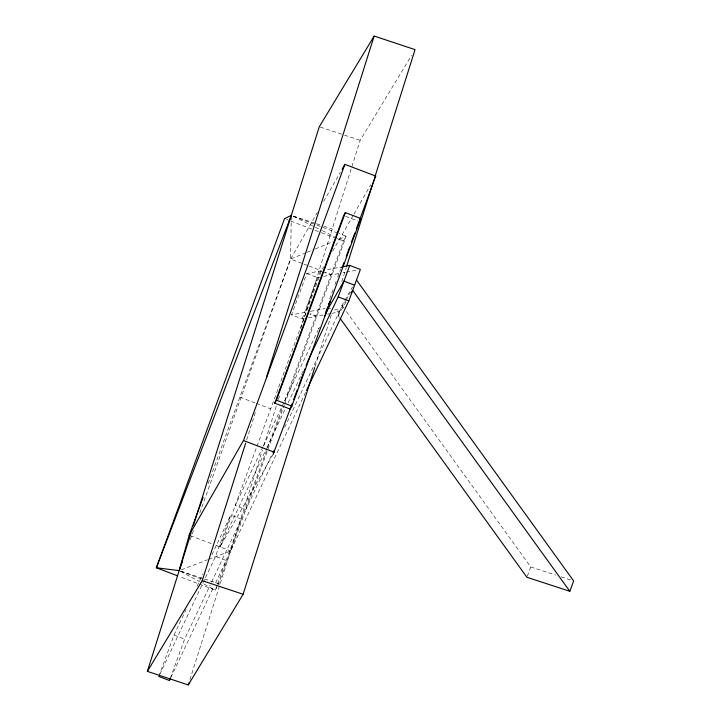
<?xml version="1.0" encoding="UTF-8"?>
<svg xmlns="http://www.w3.org/2000/svg" width="721" height="721" viewBox="0 0 721 721"><rect width="100%" height="100%" fill="white"/><g stroke="black" fill="none" stroke-linecap="round" stroke-linejoin="round"><path stroke-width="0.54" stroke-dasharray="3.6 2.7" d="M291.284 216.525L290.59 259.046L198.879 515.497M246.654 439.954L256.153 409.87M189.947 679.588L262.408 450.048M263.769 445.749L276.305 406.049M278.333 399.605L279.685 395.315M300.693 328.785L360.185 140.325L411.583 55.355M315.014 366.52L331.975 312.815M341.808 281.659L346.215 267.698M190.164 539.876L193.579 530.332M208.144 483.575L290.59 259.046L317.456 212.199M158.8 676.46L173.995 635.075L186.018 609.642M304.298 318.547L302.207 318.943L291.563 314.897L306.758 273.52L320.349 270.961L323.251 272.06M170.201 678.434L184.639 639.121L210.117 585.2M302.207 318.943L317.402 277.558L319.493 277.161M159.765 674.423L215.534 556.405L230.729 515.028L241.373 519.066L210.604 584.181M320.349 270.961L305.154 312.337L291.563 314.897M273.196 454.194L220.013 546.933L321.422 270.754L323.657 266.851M217.147 585.019L215.273 590.148L179.502 576.566M217.526 584.001L282.073 408.221M284.786 400.831L343.439 241.084L346.215 236.245L338.969 233.487M218.048 585.308L284.272 404.959M284.66 403.904L346.215 236.245L336.95 240.039M318.952 328.136L318.655 328.956L319.439 327.28M329.65 299.008L333.472 288.607M334.995 284.453L336.139 281.325M337.671 277.17L340.727 268.843M341.403 266.986L341.105 267.806L341.592 266.95L326.676 269.762M339.474 317.519L338.158 315.699L341.961 305.353L344.196 301.45M527.303 576.241L530.719 566.931L345.909 310.823M197.076 586.245L202.844 574.033M211.974 554.701L230.729 515.028M263.021 446.687L235.208 505.547L245.852 509.585L272.187 453.851M263.498 445.668L284.119 402.03M284.606 401.011L318.177 329.966M220.013 546.933L266.527 448.489M267.013 447.471L285.237 408.906M288.112 402.814L302.982 371.351M272.664 452.833L274.106 449.796M284.642 427.499L339.23 311.959L345.647 300.783M170.886 677.452L213.677 586.903M215.597 582.829L226.178 560.451L215.534 556.405M208.594 559.388L230.657 550.97L305.587 392.395M323.621 201.456L340.411 172.175M332.615 251.232L353.326 215.119M353.885 214.137L370.684 184.855M344.755 300.477L352.578 286.832M346.206 299.801L350.676 292.005M338.158 315.699L345.981 302.054M216.94 587.236L215.273 590.148L200.636 582.226M306.037 252.71L290.59 259.046L302.919 263.733M307.074 252.287L314.284 249.331M315.311 248.916L332.823 241.733M181.277 569.806L207.54 559.784M323.675 276.377L330.993 274.998L324.216 272.43M338.591 273.565L332.066 274.8L325.288 272.223M342.944 272.745L345.125 272.331M346.215 272.132L358.184 269.87M310.436 311.346L325.162 308.57M308.48 317.763L315.798 316.384L309.985 314.176M323.26 314.978L316.87 316.177L310.093 313.608M327.514 314.167L330.714 313.572M331.777 313.365L339.23 311.959L334.4 310.129M334.85 309.345L340.06 310.526M530.719 566.931L555.837 575.124M561.073 576.827L570.491 579.9M320.34 127.094L343.403 134.755M344.458 135.106L360.185 140.325M293.402 216.102L315.419 223.411M316.465 223.762L322.756 225.853M323.81 226.196L332.192 228.981M181.277 571.302L203.295 578.612M204.34 578.963L220.067 584.181M201.24 578.945L179.178 570.599L199.663 581.694M345.701 216.363L358.031 221.05M293.375 216.192L337.933 233.099M286.625 219.508L289.788 220.707M290.833 221.104L313.986 229.9M315.032 230.296L320.295 232.297M321.35 232.694L336.076 238.281M337.131 238.687L343.439 241.084L338.428 238.615M303.947 264.12L308.056 265.679M309.084 266.076L321.422 270.754M306.758 273.52L317.402 277.558M328.596 307.921L330.524 308.66M239.886 397.136L255.297 402.985M256.325 403.381L270.717 408.843M190.209 535.613L211.794 543.805M215.903 545.364L230.657 550.97M173.995 635.075L184.639 639.121M293.312 216.39L314.365 226.764M315.365 227.259L321.386 230.215M322.386 230.711L334.418 236.641M341.961 305.353L345.251 309.913"/><path stroke-width="1.08" d="M177.393 575.764L156.349 567.769L291.302 215.399L284.525 218.715L156.349 567.769L179.178 570.599L189.181 535.225L203.115 497.274M314.68 367.593L243.13 594.257L188.262 684.95L147.363 671.368L191.029 533.044M193.408 525.537L319.295 126.743L374.163 36.05L415.053 49.632L375.037 176.384M147.363 671.368L202.231 580.675L245.645 443.172M266.328 377.651L374.163 36.05M188.262 684.95L188.938 682.805M346.558 266.617L374.019 179.61M179.178 570.599L182.206 562.128M189.181 535.225L243.482 440.54L344.89 164.37L375.722 176.068L359.446 220.383M158.8 676.46L169.444 680.498L170.201 678.434M274.764 403.183L343.647 215.579L345.341 212.632L360.752 218.49L291.87 406.094L290.175 409.041L274.764 403.183L276.449 400.236L345.341 212.632M273.196 454.194L292.113 403.76M293.663 399.533L297.16 390.034M298.71 385.807L302.973 374.19M303.748 372.081L304.911 368.909M306.074 365.745L307.236 362.573M325.378 313.166L327.208 308.182M328.794 303.865L328.497 304.686L330.182 301.738M342.79 265.743L343.953 262.579M346.278 256.252L349.766 246.753M351.316 242.535L354.804 233.036M356.354 228.818L359.058 221.437M307.624 361.518L338.176 296.872L349.721 265.418L360.365 269.465L348.82 300.909L306.542 390.367M340.132 318.43L526.925 577.278L569.833 591.274L573.637 580.928L356.489 280.018M324.639 316.285L328.596 307.921L343.944 281.145L354.588 285.192M169.444 680.498L170.408 678.47M342.087 169.246L344.89 164.37M374.596 178.024L375.722 176.068M359.482 220.698L360.752 218.49M329.218 303.126L330.488 300.918M327.631 307.443L328.902 305.235M327.929 307.885L328.596 307.921M351.569 292.311L352.686 290.365L569.833 591.274M343.061 266.68L349.721 265.418M202.231 580.675L243.13 594.257M338.176 296.872L348.82 300.909M276.449 400.236L291.87 406.094M243.482 440.54L274.313 452.247"/></g></svg>
